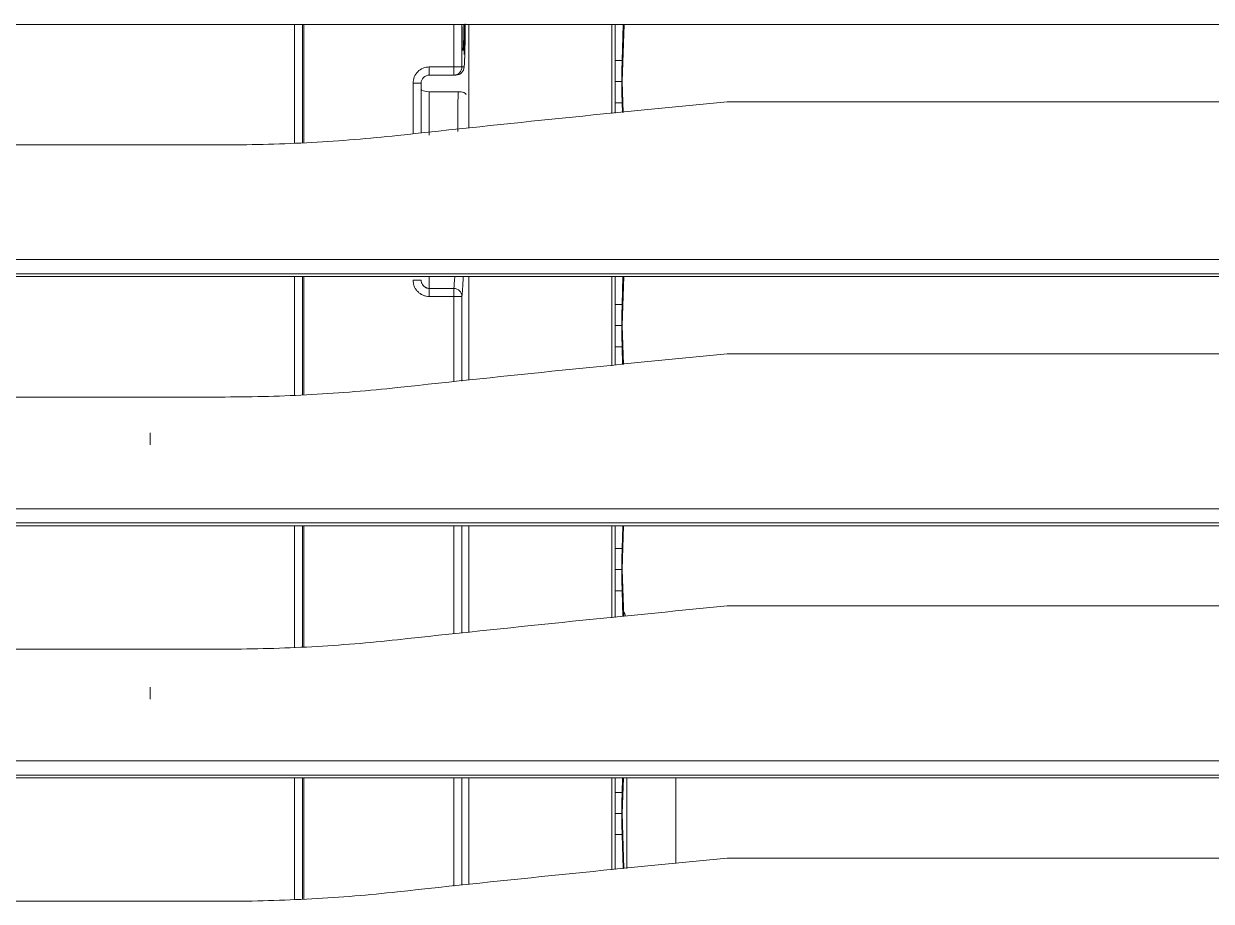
# Model space of a CAD drawing. Header units: millimetres. Extents: x 70151 to 230897, y 35202 to 113211.
# Drawn here: x 171157.7 to 171231, y 68439.7 to 68493.9 of the extents above; entities that cross this region are included whole.
import ezdxf

# ---------------------------------------------------------------- set-up
doc = ezdxf.new("R2010")
doc.units = ezdxf.units.MM
doc.header["$LTSCALE"] = 50
doc.layers.add('2-con', color=2, linetype='Continuous')
doc.layers.add('mark-B', color=2, linetype='Continuous', lineweight=20)

# ---------------------------------------------------------------- blocks, each defined once
blk = doc.blocks.new('무풍1way 일반')
at = {"layer": 'mark-B'}
for p, q in [((334.365, -150.9), (334.365, -143.417)), ((334.365, -150.9), (334.365, -143.417)), ((334.445, -150.901), (334.445, -143.415)), ((334.445, -150.901), (334.445, -143.415)), ((334.947, -143.402), (334.947, -150.901)), ((334.947, -143.402), (334.947, -150.901)), ((364.164, -143.281), (339.223, -143.281)), ((324.18, -150.903), (324.18, -144.313)), ((324.606, -150.9), (324.606, -144.269)), ((324.606, -150.9), (324.606, -144.269)), ((325.108, -144.218), (325.108, -150.9)), ((325.108, -144.218), (325.108, -150.9)), ((311.398, -145.621), (311.398, -150.901)), ((311.398, -145.621), (311.398, -150.901)), ((314.428, -150.901), (314.428, -145.311)), ((314.604, -145.293), (314.707, -148.695)), ((314.656, -145.288), (314.72, -147.392)), ((315.139, -145.24), (315.139, -150.902)), ((315.359, -145.216), (315.359, -150.902)), ((204.956, -145.945), (308.238, -145.945)), ((314.72, -147.392), (315.139, -147.392)), ((314.707, -148.695), (314.64, -150.901)), ((314.733, -148.696), (315.139, -148.696)), ((314.72, -150), (314.692, -150.901)), ((314.72, -150), (315.139, -150)), ((362.818, -150.901), (205.054, -150.901)), ((-362.631, -151.067), (362.631, -151.067)), ((362.631, -151.951), (-362.631, -151.951)), ((334.365, -166.464), (334.365, -158.979)), ((334.365, -166.464), (334.365, -158.979)), ((334.445, -166.463), (334.445, -158.98)), ((334.445, -166.463), (334.445, -158.98)), ((334.947, -158.964), (334.947, -166.463)), ((334.947, -158.964), (334.947, -166.463)), ((361.412, -158.845), (339.223, -158.845)), ((325.108, -159.781), (325.108, -166.465)), ((325.108, -159.781), (325.108, -166.465)), ((324.18, -166.463), (324.18, -159.875)), ((324.606, -166.465), (324.606, -159.833)), ((324.606, -166.465), (324.606, -159.833)), ((314.619, -160.856), (314.707, -163.757)), ((314.671, -160.85), (314.72, -162.453)), ((315.139, -160.803), (315.139, -166.465)), ((315.359, -160.781), (315.359, -166.464)), ((204.956, -161.509), (308.238, -161.509)), ((314.72, -162.453), (315.139, -162.453)), ((314.707, -163.757), (314.625, -166.465)), ((314.733, -163.758), (315.139, -163.758)), ((314.72, -165.062), (314.677, -166.465)), ((314.72, -165.062), (315.139, -165.062)), ((-359.878, -166.631), (359.878, -166.631)), ((360.065, -166.465), (205.054, -166.465)), ((359.878, -167.515), (-359.878, -167.515)), ((358.659, -174.409), (339.223, -174.409)), ((334.365, -181.841), (334.365, -174.542)), ((334.365, -181.841), (334.365, -174.542)), ((334.445, -181.841), (334.445, -174.541)), ((334.445, -181.841), (334.445, -174.541)), ((334.947, -174.526), (334.947, -181.841)), ((334.947, -174.526), (334.947, -181.841)), ((324.18, -181.843), (324.18, -175.44)), ((324.606, -180.616), (324.606, -175.396)), ((324.606, -180.616), (324.606, -175.396)), ((325.108, -175.345), (325.108, -180.616)), ((325.108, -175.345), (325.108, -180.616)), ((314.634, -176.418), (314.707, -178.819)), ((314.686, -176.413), (314.72, -177.515)), ((315.139, -176.366), (315.139, -181.843)), ((315.359, -176.343), (315.359, -181.842)), ((204.956, -177.073), (308.238, -177.073)), ((314.72, -177.515), (315.139, -177.515)), ((314.707, -178.819), (314.615, -181.844)), ((314.733, -178.82), (315.139, -178.82)), ((314.72, -180.124), (314.668, -181.844)), ((314.72, -180.124), (315.139, -180.124)), ((324.606, -180.616), (325.108, -180.616)), ((324.606, -180.616), (325.108, -180.616)), ((325.108, -181.114), (325.108, -180.616)), ((325.108, -180.616), (326.621, -180.616)), ((325.108, -180.616), (326.621, -180.616)), ((325.108, -181.114), (325.108, -180.616)), ((326.621, -181.114), (326.621, -180.616)), ((326.621, -181.114), (326.621, -180.616)), ((326.621, -181.114), (325.108, -181.114)), ((326.621, -181.114), (325.108, -181.114)), ((326.621, -181.844), (326.621, -181.114)), ((326.621, -181.844), (326.621, -181.114)), ((327.123, -181.629), (327.625, -181.629)), ((327.123, -181.629), (327.625, -181.629)), ((-357.159, -182.009), (357.159, -182.009)), ((357.344, -181.844), (205.056, -181.844)), ((357.159, -182.892), (-357.159, -182.892)), ((326.621, -193.254), (326.621, -190.575)), ((326.621, -193.254), (326.621, -190.575)), ((334.365, -197.407), (334.365, -190.106)), ((334.365, -197.407), (334.365, -190.106)), ((334.445, -197.406), (334.445, -190.103)), ((334.445, -197.406), (334.445, -190.103)), ((334.947, -190.09), (334.947, -197.406)), ((334.947, -190.09), (334.947, -197.406)), ((355.906, -189.973), (339.223, -189.973)), ((324.18, -197.407), (324.18, -191.004)), ((327.123, -193.78), (327.123, -190.703)), ((327.123, -193.78), (327.123, -190.703)), ((327.625, -190.652), (327.625, -193.78)), ((327.625, -190.652), (327.625, -193.78)), ((314.649, -191.981), (314.707, -193.881)), ((314.701, -191.975), (314.72, -192.577)), ((315.139, -191.93), (315.139, -197.407)), ((315.359, -191.908), (315.359, -197.406)), ((204.956, -192.637), (308.238, -192.637)), ((314.72, -192.577), (315.139, -192.577)), ((324.844, -193.254), (326.621, -193.254)), ((324.844, -193.254), (326.621, -193.254)), ((314.707, -193.881), (314.6, -197.408)), ((314.733, -193.882), (315.139, -193.882)), ((327.123, -193.78), (327.625, -193.78)), ((327.123, -193.78), (327.625, -193.78)), ((324.606, -194.784), (324.477, -194.784)), ((324.606, -194.784), (324.477, -194.784)), ((324.606, -194.784), (325.108, -194.784)), ((324.606, -197.408), (324.606, -194.784)), ((324.606, -197.408), (324.606, -194.784)), ((324.606, -194.784), (325.108, -194.784)), ((324.979, -194.282), (325.108, -194.282)), ((324.979, -194.282), (325.108, -194.282)), ((325.108, -194.282), (325.108, -194.784)), ((325.108, -194.282), (326.621, -194.282)), ((325.108, -194.282), (326.621, -194.282)), ((325.108, -194.282), (325.108, -194.784)), ((326.621, -194.784), (325.108, -194.784)), ((325.108, -194.784), (325.108, -197.408)), ((325.108, -194.784), (325.108, -197.408)), ((326.621, -194.784), (325.108, -194.784)), ((326.621, -194.282), (326.621, -194.784)), ((326.621, -194.282), (326.621, -194.784)), ((314.72, -195.186), (314.653, -197.408)), ((314.72, -195.186), (315.139, -195.186)), ((324.478, -195.546), (324.478, -196.526)), ((324.478, -195.546), (324.478, -196.526)), ((324.524, -195.814), (324.569, -195.814)), ((324.524, -195.814), (324.569, -195.814)), ((324.532, -195.902), (324.534, -195.914)), ((354.591, -197.408), (205.056, -197.408))]:
    blk.add_line(p, q, dxfattribs=at)
for centre, radius, start, end in [((316.608, -160.302), 2.18, 195.11712, 204.87231), ((326.621, -193.78), 1.004, 270, 0), ((326.621, -193.78), 0.502, 270, 0), ((326.621, -193.78), 0.502, 270, 0), ((326.621, -193.78), 1.004, 270, 0)]:
    blk.add_arc(centre, radius, start, end, dxfattribs=at)
for centre, major_axis, ratio, start_param, end_param in [((314.707, -148.696), (0, -1.506), 0.017455, 1.570796, 2.617994), ((314.707, -148.696), (0, -1.506), 0.017455, 0.523599, 1.570796), ((343.845, -146.239), (0.001, 12.57), 0.000095, 2.430578, 2.447704), ((343.843, -153.665), (0, 2.91), 0.000083, 2.447704, 2.52166), ((343.843, -153.504), (0, 3.108), 0.000012, 3.600051, 3.761525), ((343.842, -151.672), (-0.001, 5.15), 0.000057, 3.502485, 3.600051), ((314.707, -163.758), (0, -1.506), 0.017455, 1.570796, 2.617994), ((314.707, -163.758), (0, -1.506), 0.017455, 0.523599, 1.570796), ((343.845, -161.938), (0.001, 12.57), 0.000095, 2.430578, 2.447704), ((343.843, -169.365), (0, 2.91), 0.000083, 2.447704, 2.52166), ((343.843, -169.204), (0, 3.108), 0.000012, 3.600051, 3.761525), ((343.842, -167.372), (-0.001, 5.15), 0.000057, 3.502485, 3.600051), ((314.707, -178.82), (0, -1.506), 0.017455, 1.570796, 2.617994), ((314.707, -178.82), (0, -1.506), 0.017455, 0.523599, 1.570796), ((324.649, -199.532), (0, -19.077), 0.017061, 3.271735, 3.525578), ((324.649, -199.532), (0, -19.077), 0.017061, 3.271735, 3.525578), ((325.108, -180.616), (0.498, -0.065), 0.991402, 3.272325, 4.840907), ((325.108, -180.616), (0.498, -0.065), 0.991402, 3.272325, 4.840907), ((325.151, -199.532), (0, -18.575), 0.017522, 3.271735, 3.451894), ((325.151, -199.532), (0, -18.575), 0.017522, 3.271735, 3.451894), ((325.151, -199.532), (0, -18.575), 0.017522, 4.223098, 4.367658), ((325.151, -199.532), (0, -18.575), 0.017522, 4.223098, 4.367658), ((314.707, -193.882), (0, -1.506), 0.017455, 1.570796, 2.617994), ((324.844, -193.085), (0.502, -0.003), 0.337938, 3.159718, 4.714459), ((324.844, -193.085), (0.502, -0.003), 0.337938, 3.159718, 4.714459), ((326.621, -193.424), (-0.502, 0), 0.337944, 3.141593, 4.712389), ((326.621, -193.424), (-0.502, 0), 0.337944, 3.141593, 4.712389), ((314.707, -193.882), (0, -1.506), 0.017455, 0.523599, 1.570796), ((324.477, -200.117), (0, -5.333), 0.017061, 3.141593, 4.188788), ((324.477, -200.117), (0, -5.333), 0.017061, 3.141593, 3.796172), ((324.979, -194.784), (0, -0.502), 0.999854, 3.141593, 4.712389), ((324.979, -194.784), (0, -0.502), 0.999854, 3.141593, 4.712389), ((325.108, -194.784), (0, -0.502), 0.999854, 3.141593, 4.712389), ((325.108, -194.784), (0, -0.502), 0.999854, 3.141593, 4.712389), ((325.026, -195.814), (0, 0.502), 0.999854, 1.570796, 1.771147)]:
    blk.add_ellipse(centre, major_axis=major_axis, ratio=ratio, start_param=start_param, end_param=end_param, dxfattribs=at)
for points in [[(328.587, -143.861), (329.464, -143.766), (331.222, -143.599), (333.874, -143.417), (336.54, -143.306), (338.327, -143.281), (339.223, -143.281)], [(308.238, -145.945), (315.025, -145.289), (321.808, -144.595), (328.587, -143.861)], [(328.587, -159.425), (329.464, -159.33), (331.222, -159.163), (333.874, -158.981), (336.54, -158.87), (338.327, -158.845), (339.223, -158.845)], [(308.238, -161.509), (315.025, -160.853), (321.808, -160.159), (328.587, -159.425)], [(328.587, -174.989), (329.464, -174.894), (331.222, -174.727), (333.874, -174.545), (336.54, -174.434), (338.327, -174.409), (339.223, -174.409)], [(308.238, -177.073), (315.025, -176.417), (321.808, -175.723), (328.587, -174.989)], [(308.238, -192.637), (315.025, -191.981), (321.808, -191.287), (328.587, -190.553)], [(328.587, -190.553), (329.464, -190.458), (331.222, -190.291), (333.874, -190.109), (336.54, -189.998), (338.327, -189.973), (339.223, -189.973)]]:
    blk.add_open_spline(points, degree=3, dxfattribs=at)
for points, knots in [([(326.621, -180.616), (326.687, -180.616), (326.753, -180.622), (326.835, -180.639), (326.851, -180.643), (326.883, -180.651), (326.931, -180.664), (327.008, -180.692), (327.067, -180.721), (327.111, -180.744), (327.125, -180.753), (327.154, -180.77), (327.168, -180.779), (327.236, -180.825), (327.286, -180.868), (327.356, -180.938), (327.378, -180.962), (327.42, -181.014), (327.439, -181.041), (327.493, -181.123), (327.524, -181.182), (327.562, -181.273), (327.573, -181.305), (327.592, -181.368), (327.599, -181.4), (327.618, -181.497), (327.625, -181.562), (327.625, -181.629)], [0, 0, 0, 0, 0.125, 0.125, 0.15625, 0.15625, 0.1875, 0.25, 0.3125, 0.3125, 0.34375, 0.34375, 0.375, 0.375, 0.5, 0.5, 0.5625, 0.5625, 0.625, 0.625, 0.75, 0.75, 0.8125, 0.8125, 0.875, 0.875, 1, 1, 1, 1]), ([(326.621, -180.616), (326.687, -180.616), (326.753, -180.622), (326.835, -180.639), (326.851, -180.643), (326.883, -180.651), (326.931, -180.664), (327.008, -180.692), (327.067, -180.721), (327.111, -180.744), (327.125, -180.753), (327.154, -180.77), (327.168, -180.779), (327.236, -180.825), (327.286, -180.868), (327.356, -180.938), (327.378, -180.962), (327.42, -181.014), (327.439, -181.041), (327.493, -181.123), (327.524, -181.182), (327.562, -181.273), (327.573, -181.305), (327.592, -181.368), (327.599, -181.4), (327.618, -181.497), (327.625, -181.562), (327.625, -181.629)], [0, 0, 0, 0, 0.125, 0.125, 0.15625, 0.15625, 0.1875, 0.25, 0.3125, 0.3125, 0.34375, 0.34375, 0.375, 0.375, 0.5, 0.5, 0.5625, 0.5625, 0.625, 0.625, 0.75, 0.75, 0.8125, 0.8125, 0.875, 0.875, 1, 1, 1, 1]), ([(327.123, -181.629), (327.123, -181.596), (327.12, -181.563), (327.11, -181.514), (327.107, -181.498), (327.097, -181.466), (327.092, -181.45), (327.074, -181.404), (327.058, -181.374), (327.032, -181.332), (327.022, -181.319), (327.001, -181.292), (326.99, -181.28), (326.956, -181.244), (326.931, -181.222), (326.89, -181.193), (326.875, -181.184), (326.846, -181.168), (326.816, -181.153), (326.785, -181.142), (326.754, -181.132), (326.737, -181.127), (326.688, -181.117), (326.654, -181.114), (326.621, -181.114)], [0, 0, 0, 0, 0.125, 0.125, 0.1875, 0.1875, 0.25, 0.25, 0.375, 0.375, 0.4375, 0.4375, 0.5, 0.5, 0.625, 0.625, 0.6875, 0.6875, 0.75, 0.8125, 0.8125, 0.875, 0.875, 1, 1, 1, 1]), ([(327.123, -181.629), (327.123, -181.596), (327.12, -181.563), (327.11, -181.514), (327.107, -181.498), (327.097, -181.466), (327.092, -181.45), (327.074, -181.404), (327.058, -181.374), (327.032, -181.332), (327.022, -181.319), (327.001, -181.292), (326.99, -181.28), (326.956, -181.244), (326.931, -181.222), (326.89, -181.193), (326.875, -181.184), (326.846, -181.168), (326.816, -181.153), (326.785, -181.142), (326.754, -181.132), (326.737, -181.127), (326.688, -181.117), (326.654, -181.114), (326.621, -181.114)], [0, 0, 0, 0, 0.125, 0.125, 0.1875, 0.1875, 0.25, 0.25, 0.375, 0.375, 0.4375, 0.4375, 0.5, 0.5, 0.625, 0.625, 0.6875, 0.6875, 0.75, 0.8125, 0.8125, 0.875, 0.875, 1, 1, 1, 1]), ([(324.421, -197.369), (324.422, -197.261), (324.424, -197.157), (324.427, -196.991), (324.428, -196.925), (324.43, -196.798), (324.432, -196.738), (324.436, -196.564), (324.438, -196.46), (324.443, -196.319), (324.444, -196.275), (324.447, -196.192), (324.449, -196.153), (324.451, -196.099), (324.452, -196.082), (324.453, -196.058), (324.453, -196.05), (324.454, -196.034), (324.456, -195.995), (324.464, -195.829), (324.472, -195.672), (324.478, -195.546)], [0, 0, 0, 0, 0.108916, 0.108916, 0.183173, 0.183173, 0.25743, 0.25743, 0.405944, 0.405944, 0.480201, 0.480201, 0.554458, 0.554458, 0.591587, 0.591587, 0.610151, 0.610151, 0.628715, 0.702972, 1, 1, 1, 1]), ([(324.438, -196.474), (324.439, -196.437), (324.44, -196.401), (324.443, -196.319), (324.444, -196.275), (324.447, -196.192), (324.449, -196.153), (324.451, -196.099), (324.452, -196.082), (324.453, -196.058), (324.453, -196.05), (324.454, -196.034), (324.456, -195.995), (324.464, -195.829), (324.472, -195.672), (324.478, -195.546)], [0, 0, 0, 0, 0.084512, 0.084512, 0.198948, 0.198948, 0.313384, 0.313384, 0.370602, 0.370602, 0.399211, 0.399211, 0.42782, 0.542256, 1, 1, 1, 1]), ([(324.495, -196.734), (324.495, -196.724), (324.496, -196.713), (324.496, -196.648), (324.498, -196.543), (324.499, -196.446), (324.501, -196.354), (324.502, -196.31), (324.503, -196.258), (324.503, -196.248), (324.503, -196.227), (324.504, -196.198), (324.505, -196.169), (324.506, -196.115), (324.508, -196.048), (324.51, -195.993), (324.512, -195.955), (324.512, -195.943), (324.513, -195.921), (324.514, -195.911), (324.515, -195.882), (324.517, -195.85), (324.52, -195.83), (324.522, -195.817), (324.523, -195.814), (324.524, -195.814)], [0, 0, 0, 0, 0.018549, 0.018549, 0.116694, 0.214839, 0.214839, 0.312984, 0.312984, 0.337521, 0.337521, 0.362057, 0.411129, 0.411129, 0.509275, 0.60742, 0.60742, 0.656492, 0.656492, 0.705565, 0.705565, 0.80371, 0.901855, 0.901855, 1, 1, 1, 1]), ([(324.495, -196.734), (324.495, -196.724), (324.496, -196.713), (324.496, -196.648), (324.498, -196.543), (324.499, -196.446), (324.501, -196.354), (324.502, -196.31), (324.503, -196.258), (324.503, -196.248), (324.503, -196.227), (324.504, -196.198), (324.505, -196.169), (324.506, -196.115), (324.508, -196.048), (324.51, -195.993), (324.512, -195.955), (324.512, -195.943), (324.513, -195.921), (324.514, -195.911), (324.515, -195.882), (324.517, -195.85), (324.52, -195.83), (324.522, -195.817), (324.523, -195.814), (324.524, -195.814)], [0, 0, 0, 0, 0.018549, 0.018549, 0.116694, 0.214839, 0.214839, 0.312984, 0.312984, 0.337521, 0.337521, 0.362057, 0.411129, 0.411129, 0.509275, 0.60742, 0.60742, 0.656492, 0.656492, 0.705565, 0.705565, 0.80371, 0.901855, 0.901855, 1, 1, 1, 1]), ([(324.569, -195.814), (324.57, -195.814), (324.572, -195.821), (324.575, -195.85), (324.577, -195.881), (324.579, -195.91), (324.58, -195.92), (324.581, -195.942), (324.581, -195.954), (324.583, -195.991), (324.584, -196.019), (324.585, -196.065), (324.586, -196.081), (324.587, -196.115), (324.587, -196.132), (324.588, -196.186), (324.59, -196.263), (324.592, -196.35), (324.593, -196.423), (324.594, -196.451), (324.594, -196.481)], [0, 0, 0, 0, 0.116228, 0.232457, 0.348685, 0.348685, 0.406799, 0.406799, 0.464913, 0.464913, 0.581141, 0.581141, 0.639256, 0.639256, 0.69737, 0.69737, 0.813598, 0.929826, 0.929826, 1, 1, 1, 1]), ([(324.569, -195.814), (324.57, -195.814), (324.572, -195.821), (324.575, -195.85), (324.577, -195.881), (324.579, -195.91), (324.58, -195.92), (324.581, -195.942), (324.581, -195.954), (324.583, -195.991), (324.584, -196.019), (324.585, -196.065), (324.586, -196.081), (324.587, -196.115), (324.587, -196.132), (324.588, -196.186), (324.59, -196.263), (324.592, -196.35), (324.593, -196.423), (324.594, -196.451), (324.594, -196.481)], [0, 0, 0, 0, 0.116228, 0.232457, 0.348685, 0.348685, 0.406799, 0.406799, 0.464913, 0.464913, 0.581141, 0.581141, 0.639256, 0.639256, 0.69737, 0.69737, 0.813598, 0.929826, 0.929826, 1, 1, 1, 1]), ([(324.577, -195.892), (324.577, -195.892), (324.577, -195.895), (324.58, -195.938), (324.587, -196.104), (324.591, -196.326), (324.594, -196.491)], [0, 0, 0, 0, 0.034942, 0.19986, 0.526191, 1, 1, 1, 1]), ([(324.577, -195.892), (324.577, -195.892), (324.577, -195.895), (324.58, -195.938), (324.587, -196.104), (324.591, -196.326), (324.594, -196.491)], [0, 0, 0, 0, 0.034943, 0.19986, 0.526192, 1, 1, 1, 1]), ([(324.491, -197.407), (324.491, -197.381), (324.491, -197.355), (324.491, -197.298), (324.491, -197.266), (324.492, -197.172), (324.492, -197.049), (324.493, -196.931), (324.494, -196.844), (324.494, -196.815), (324.495, -196.769), (324.495, -196.752), (324.495, -196.734)], [0, 0, 0, 0, 0.107785, 0.107785, 0.24252, 0.24252, 0.51199, 0.781459, 0.781459, 0.916194, 0.916194, 1, 1, 1, 1]), ([(324.491, -197.407), (324.491, -197.381), (324.491, -197.355), (324.491, -197.298), (324.491, -197.266), (324.492, -197.172), (324.492, -197.049), (324.493, -196.931), (324.494, -196.844), (324.494, -196.815), (324.495, -196.769), (324.495, -196.752), (324.495, -196.734)], [0, 0, 0, 0, 0.107785, 0.107785, 0.24252, 0.24252, 0.51199, 0.781459, 0.781459, 0.916194, 0.916194, 1, 1, 1, 1]), ([(324.594, -196.481), (324.594, -196.5), (324.595, -196.52), (324.595, -196.553), (324.595, -196.565), (324.596, -196.591), (324.596, -196.63), (324.597, -196.67), (324.598, -196.752), (324.599, -196.863), (324.6, -196.98), (324.6, -197.07), (324.601, -197.101), (324.601, -197.163), (324.601, -197.194), (324.602, -197.283), (324.602, -197.342), (324.602, -197.402)], [0, 0, 0, 0, 0.07429, 0.07429, 0.121162, 0.121162, 0.168033, 0.261776, 0.261776, 0.449261, 0.636746, 0.636746, 0.730489, 0.730489, 0.824231, 0.824231, 1, 1, 1, 1]), ([(324.594, -196.481), (324.594, -196.5), (324.595, -196.52), (324.595, -196.553), (324.595, -196.565), (324.596, -196.591), (324.596, -196.63), (324.597, -196.67), (324.598, -196.752), (324.599, -196.863), (324.6, -196.98), (324.6, -197.07), (324.601, -197.101), (324.601, -197.163), (324.601, -197.194), (324.602, -197.283), (324.602, -197.342), (324.602, -197.402)], [0, 0, 0, 0, 0.07429, 0.07429, 0.121162, 0.121162, 0.168033, 0.261776, 0.261776, 0.449261, 0.636746, 0.636746, 0.730489, 0.730489, 0.824231, 0.824231, 1, 1, 1, 1])]:
    blk.add_open_spline(points, degree=3, knots=knots, dxfattribs=at)
blk = doc.blocks.new('dpdjzjs')
at = {"layer": 'mark-B', "rotation": 180}
blk.add_blockref('무풍1way 일반', (171509.31, 88288.448), dxfattribs=at)

msp = doc.modelspace()

# ---------------------------------------------------------------- block references
at = {"layer": '2-con'}
msp.add_blockref('dpdjzjs', (0, -19992.043), dxfattribs=at)

doc.saveas('drawing.dxf')
